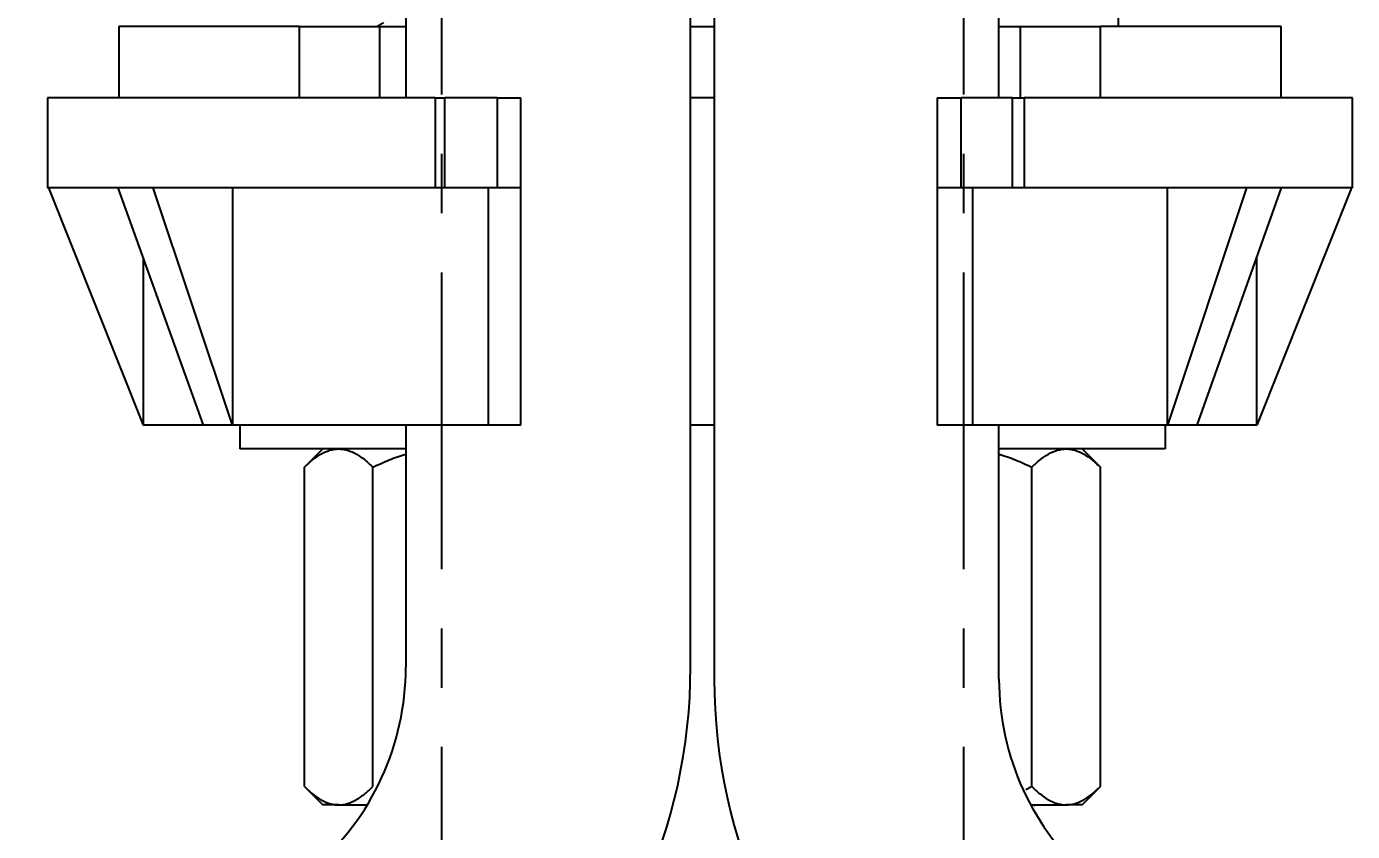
# Model space of a CAD drawing. Extents: x 828 to 1855, y 0 to 752.
# Drawn here: x 1054.6 to 1110.5, y 226.8 to 260.8 of the extents above; entities that cross this region are included whole.
import ezdxf

# ---------------------------------------------------------------- set-up
doc = ezdxf.new("R2010")
doc.units = 0
doc.header["$LTSCALE"] = 10
doc.header["$MEASUREMENT"] = 0
doc.header["$PDMODE"] = 3
doc.header["$PDSIZE"] = -10
doc.linetypes.add('CENTER', pattern=[2, 1.25, -0.25, 0.25, -0.25])
doc.linetypes.add('HIDDEN', pattern=[0.375, 0.25, -0.125])
doc.layers.get('0').update_dxf_attribs({"linetype": 'CONTINUOUS'})
doc.layers.get('DEFPOINTS').update_dxf_attribs({"linetype": 'CONTINUOUS'})
doc.layers.add('1', color=7, linetype='CONTINUOUS')
doc.styles.add('Daelim Dimension', font='')
doc.styles.get('Daelim Dimension').set_extended_font_data('나눔고딕')
doc.dimstyles.new('DEFAULT', dxfattribs={"dimscale": 2, "dimtxt": 2, "dimasz": 2, "dimexe": 0, "dimexo": 2, "dimgap": 1, "dimtad": 1, "dimdec": 0, "dimzin": 9, "dimdsep": 46, "dimtxsty": 'Daelim Dimension', "dimcen": 0.5, "dimclrd": 5, "dimclre": 5, "dimclrt": 256, "dimadec": 1, "dimazin": 0, "dimtfac": 1, "dimtdec": 0, "dimtix": 1, "dimtmove": 0, "dimatfit": 3, "dimfxl": 1, "dimtolj": 1, "dimtzin": 1, "dimlwd": 9, "dimlwe": 9, "dimarcsym": 0})

# ---------------------------------------------------------------- blocks, each defined once
blk = doc.blocks.new('*D18')
at = {"color": 5, "lineweight": 9, "ltscale": 0.5, "transparency": 16777216}
for p, q in [((1065.595, 262.761), (953.975, 262.761)), ((1065.595, 262.636), (1065.595, 262.761)), ((1096.595, 262.761), (1069.595, 262.761)), ((1100.595, 262.636), (1100.595, 262.761))]:
    blk.add_line(p, q, dxfattribs=at)
at = {"color": 5, "ltscale": 0.5, "transparency": 16777216}
for points in [[(1069.595, 263.427), (1069.595, 262.094), (1065.595, 262.761)], [(1096.595, 263.427), (1096.595, 262.094), (1100.595, 262.761)]]:
    blk.add_solid(points, dxfattribs=at)
at = {"layer": 'DEFPOINTS', "color": 0, "ltscale": 0.5, "transparency": 16777216}
for p in [(1065.595, 266.636), (1100.595, 266.636), (1100.595, 262.761)]:
    blk.add_point(p, dxfattribs=at)
at = {"color": 7, "lineweight": -3, "ltscale": 0.5, "transparency": 16777216, "insert": (997.085, 271.384), "char_height": 10, "attachment_point": 5, "style": 'Daelim Dimension'}
blk.add_mtext('\\A1;설치구멍 %%C35', dxfattribs=at)

msp = doc.modelspace()

# ---------------------------------------------------------------- linework, layer by layer
at = {"color": 7, "linetype": 'HIDDEN', "lineweight": -3}
msp.add_line((1100.595, 272.75), (1100.595, 260.75), dxfattribs=at)
at = {"layer": '1', "color": 1, "linetype": 'CENTER', "lineweight": -3}
for p, q in [((1072.074, 290.389), (1072.074, 187.611)), ((1094.074, 290.389), (1094.074, 187.611))]:
    msp.add_line(p, q, dxfattribs=at)
at = {"layer": '1', "color": 7, "linetype": 'Continuous', "lineweight": -3}
for p, q in [((1070.574, 272.753), (1070.574, 257.753)), ((1082.574, 233.75), (1082.574, 272.753)), ((1083.574, 272.753), (1083.574, 233.25)), ((1095.574, 257.752), (1095.574, 272.753)), ((1058.474, 260.75), (1058.474, 257.75)), ((1066.096, 260.75), (1058.474, 260.75)), ((1066.096, 260.75), (1069.474, 260.75)), ((1066.096, 257.75), (1066.096, 260.75)), ((1069.474, 260.75), (1070.574, 260.75)), ((1069.474, 257.75), (1069.474, 260.75)), ((1082.574, 260.75), (1082.974, 260.75)), ((1082.974, 260.75), (1083.574, 260.75)), ((1095.574, 260.75), (1096.474, 260.75)), ((1096.474, 260.75), (1099.851, 260.75)), ((1096.474, 260.75), (1096.474, 257.75)), ((1107.474, 260.75), (1099.851, 260.75)), ((1099.851, 257.75), (1099.851, 260.75)), ((1107.474, 257.75), (1107.474, 260.75)), ((1055.474, 257.75), (1055.474, 253.95)), ((1071.806, 257.75), (1055.474, 257.75)), ((1071.806, 257.75), (1072.213, 257.75)), ((1071.806, 257.75), (1071.806, 253.95)), ((1074.428, 257.75), (1072.213, 257.75)), ((1072.213, 253.95), (1072.213, 257.75)), ((1074.428, 257.75), (1075.428, 257.75)), ((1074.428, 257.75), (1074.428, 253.95)), ((1075.428, 253.95), (1075.428, 257.75)), ((1082.974, 257.75), (1082.574, 257.75)), ((1083.574, 257.75), (1082.974, 257.75)), ((1092.974, 257.75), (1093.974, 257.75)), ((1092.974, 257.75), (1092.974, 253.95)), ((1096.136, 257.75), (1093.974, 257.75)), ((1093.974, 253.95), (1093.974, 257.75)), ((1096.136, 257.75), (1096.633, 257.75)), ((1096.136, 257.75), (1096.136, 253.95)), ((1110.474, 257.75), (1096.633, 257.75)), ((1096.633, 257.75), (1096.633, 253.95)), ((1110.474, 253.95), (1110.474, 257.75)), ((1055.474, 253.95), (1055.513, 253.95)), ((1055.513, 253.95), (1059.507, 243.95)), ((1058.443, 253.95), (1055.513, 253.95)), ((1058.442, 253.948), (1062.026, 243.95)), ((1059.923, 253.95), (1058.46, 253.95)), ((1063.276, 243.95), (1059.923, 253.95)), ((1071.806, 253.95), (1059.923, 253.95)), ((1063.276, 253.95), (1063.276, 243.95)), ((1072.213, 253.95), (1071.806, 253.95)), ((1074.428, 253.95), (1072.213, 253.95)), ((1074.048, 253.95), (1074.048, 243.95)), ((1075.428, 253.95), (1074.428, 253.95)), ((1075.428, 243.95), (1075.428, 253.95)), ((1092.974, 253.95), (1092.974, 243.95)), ((1093.974, 253.95), (1092.974, 253.95)), ((1096.136, 253.95), (1093.974, 253.95)), ((1094.463, 253.95), (1094.463, 243.95)), ((1096.633, 253.95), (1096.136, 253.95)), ((1106.004, 253.95), (1096.633, 253.95)), ((1102.671, 243.95), (1102.671, 253.95)), ((1106.005, 253.948), (1102.671, 243.95)), ((1103.921, 243.95), (1107.487, 253.95)), ((1107.487, 253.95), (1106.024, 253.95)), ((1110.434, 253.948), (1106.44, 243.95)), ((1110.433, 253.95), (1107.487, 253.95)), ((1110.435, 253.95), (1110.433, 253.945)), ((1110.474, 253.95), (1110.435, 253.95)), ((1059.507, 250.978), (1059.507, 243.95)), ((1106.44, 243.95), (1106.44, 251.015)), ((1062.026, 243.95), (1059.507, 243.95)), ((1063.276, 243.95), (1062.026, 243.95)), ((1074.048, 243.95), (1063.276, 243.95)), ((1063.574, 243.95), (1063.574, 242.95)), ((1070.574, 243.953), (1070.574, 233.75)), ((1075.428, 243.95), (1074.048, 243.95)), ((1082.974, 243.95), (1082.574, 243.95)), ((1083.574, 243.95), (1082.974, 243.95)), ((1094.463, 243.95), (1092.974, 243.95)), ((1102.671, 243.95), (1094.463, 243.95)), ((1095.574, 233.25), (1095.574, 243.952)), ((1102.574, 243.95), (1102.574, 242.95)), ((1103.921, 243.95), (1102.671, 243.95)), ((1106.44, 243.95), (1103.921, 243.95)), ((1070.574, 242.95), (1063.574, 242.95)), ((1067.074, 242.95), (1066.3, 242.177)), ((1102.574, 242.95), (1095.573, 242.95)), ((1099.847, 242.177), (1099.074, 242.95)), ((1066.3, 228.724), (1066.3, 242.177)), ((1069.187, 228.724), (1069.187, 242.177)), ((1096.96, 228.724), (1096.96, 242.177)), ((1099.847, 228.724), (1099.847, 242.177)), ((1083.574, 233.25), (1083.574, 233.25)), ((1066.3, 228.724), (1067.074, 227.95)), ((1099.074, 227.95), (1099.847, 228.724)), ((1067.744, 227.95), (1067.074, 227.95)), ((1067.744, 227.95), (1068.95, 227.95)), ((1096.911, 227.95), (1098.404, 227.95)), ((1097.074, 227.927), (1097.074, 227.95)), ((1099.074, 227.95), (1098.404, 227.95))]:
    msp.add_line(p, q, dxfattribs=at)
for centre, radius, start, end in [((1059.404, 233.75), 11.17, 310.6169, 0), ((1059.404, 233.75), 23.17, 310.6169, 0), ((1106.744, 233.25), 23.17, 180, 229.3831), ((1106.744, 233.25), 11.17, 180, 229.3831)]:
    msp.add_arc(centre, radius, start, end, dxfattribs=at)
for centre, major_axis, ratio, start_param, end_param in [((1082.676, 186.035), (-24.344, 67.873), 0.178763, 6.272698, 6.27404), ((1082.846, 184.82), (24.769, 69.088), 0.177198, 0.116513, 0.11785)]:
    msp.add_ellipse(centre, major_axis=major_axis, ratio=ratio, start_param=start_param, end_param=end_param, dxfattribs=at)
for points, degree in [([(1069.637, 260.907), (1069.502, 260.829), (1069.366, 260.75)], 2), ([(1096.701, 228.598), (1096.788, 228.639), (1096.875, 228.681), (1096.96, 228.724)], 3)]:
    msp.add_open_spline(points, degree=degree, dxfattribs=at)
for points, knots in [([(1066.3, 242.177), (1066.413, 242.29), (1066.528, 242.394), (1066.76, 242.581), (1066.878, 242.664), (1067.118, 242.801), (1067.24, 242.855), (1067.426, 242.912), (1067.489, 242.926), (1067.569, 242.938), (1067.585, 242.94), (1067.617, 242.944), (1067.664, 242.948), (1067.712, 242.95), (1067.744, 242.95)], [0, 0, 0, 0, 0.25, 0.25, 0.5, 0.5, 0.75, 0.75, 0.875, 0.875, 0.90625, 0.90625, 0.9375, 1, 1, 1, 1]), ([(1067.744, 242.95), (1067.775, 242.95), (1067.823, 242.948), (1067.87, 242.944), (1067.902, 242.94), (1067.918, 242.938), (1067.998, 242.926), (1068.061, 242.912), (1068.247, 242.855), (1068.369, 242.801), (1068.609, 242.664), (1068.727, 242.581), (1068.959, 242.394), (1069.074, 242.29), (1069.187, 242.177)], [0, 0, 0, 0, 0.0625, 0.09375, 0.09375, 0.125, 0.125, 0.25, 0.25, 0.5, 0.5, 0.75, 0.75, 1, 1, 1, 1]), ([(1069.187, 242.177), (1069.413, 242.29), (1069.642, 242.394), (1070.102, 242.58), (1070.333, 242.661), (1070.569, 242.728)], [0, 0, 0, 0, 0.504748, 0.504748, 1, 1, 1, 1]), ([(1095.577, 242.729), (1095.813, 242.661), (1096.045, 242.58), (1096.505, 242.394), (1096.734, 242.29), (1096.96, 242.177)], [0, 0, 0, 0, 0.495745, 0.495745, 1, 1, 1, 1]), ([(1096.96, 242.177), (1097.074, 242.29), (1097.188, 242.394), (1097.42, 242.581), (1097.538, 242.664), (1097.778, 242.801), (1097.9, 242.855), (1098.087, 242.912), (1098.15, 242.926), (1098.229, 242.938), (1098.245, 242.94), (1098.277, 242.944), (1098.325, 242.948), (1098.372, 242.95), (1098.404, 242.95)], [0, 0, 0, 0, 0.25, 0.25, 0.5, 0.5, 0.75, 0.75, 0.875, 0.875, 0.90625, 0.90625, 0.9375, 1, 1, 1, 1]), ([(1098.404, 242.95), (1098.435, 242.95), (1098.483, 242.948), (1098.531, 242.944), (1098.562, 242.94), (1098.578, 242.938), (1098.658, 242.926), (1098.721, 242.912), (1098.908, 242.855), (1099.03, 242.801), (1099.269, 242.664), (1099.387, 242.581), (1099.62, 242.394), (1099.734, 242.29), (1099.847, 242.177)], [0, 0, 0, 0, 0.0625, 0.09375, 0.09375, 0.125, 0.125, 0.25, 0.25, 0.5, 0.5, 0.75, 0.75, 1, 1, 1, 1]), ([(1066.3, 228.724), (1066.413, 228.61), (1066.528, 228.506), (1066.76, 228.319), (1066.877, 228.237), (1067.117, 228.1), (1067.239, 228.045), (1067.426, 227.989), (1067.489, 227.974), (1067.584, 227.96), (1067.616, 227.956), (1067.68, 227.951), (1067.712, 227.95), (1067.744, 227.95)], [0, 0, 0, 0, 0.25, 0.25, 0.5, 0.5, 0.75, 0.75, 0.875, 0.875, 0.9375, 0.9375, 1, 1, 1, 1]), ([(1067.744, 227.95), (1067.87, 227.95), (1067.995, 227.969), (1068.242, 228.043), (1068.364, 228.097), (1068.515, 228.183), (1068.545, 228.201), (1068.605, 228.239), (1068.635, 228.258), (1068.725, 228.32), (1068.784, 228.365), (1068.959, 228.506), (1069.074, 228.611), (1069.187, 228.724)], [0, 0, 0, 0, 0.25, 0.25, 0.5, 0.5, 0.5625, 0.5625, 0.625, 0.625, 0.75, 0.75, 1, 1, 1, 1]), ([(1096.96, 228.724), (1097.073, 228.61), (1097.188, 228.506), (1097.42, 228.319), (1097.538, 228.237), (1097.777, 228.1), (1097.899, 228.045), (1098.086, 227.989), (1098.149, 227.974), (1098.244, 227.96), (1098.276, 227.956), (1098.34, 227.951), (1098.372, 227.95), (1098.404, 227.95)], [0, 0, 0, 0, 0.25, 0.25, 0.5, 0.5, 0.75, 0.75, 0.875, 0.875, 0.9375, 0.9375, 1, 1, 1, 1]), ([(1098.404, 227.95), (1098.53, 227.95), (1098.656, 227.969), (1098.903, 228.043), (1099.025, 228.097), (1099.176, 228.183), (1099.206, 228.201), (1099.266, 228.239), (1099.296, 228.258), (1099.385, 228.32), (1099.444, 228.365), (1099.62, 228.506), (1099.734, 228.611), (1099.847, 228.724)], [0, 0, 0, 0, 0.25, 0.25, 0.5, 0.5, 0.5625, 0.5625, 0.625, 0.625, 0.75, 0.75, 1, 1, 1, 1]), ([(1097.063, 227.914), (1097.063, 227.914), (1097.064, 227.914), (1097.067, 227.916), (1097.069, 227.917), (1097.072, 227.921), (1097.073, 227.923), (1097.074, 227.925), (1097.074, 227.926), (1097.074, 227.927)], [0, 0, 0, 0, 0.037518, 0.037518, 0.428159, 0.428159, 0.818801, 0.818801, 1, 1, 1, 1])]:
    msp.add_open_spline(points, degree=3, knots=knots, dxfattribs=at)

# ---------------------------------------------------------------- dimensions: what is measured, and where the dimension line sits
at = {"color": 5, "lineweight": -3, "ltscale": 0.5}
dim = msp.add_linear_dim(base=(1100.595, 262.761), p1=(1065.595, 266.636), p2=(1100.595, 266.636), text='설치구멍 %%C<>', dimstyle='DEFAULT', override={"dimtxt": 5, "dimclrd": 5, "dimclre": 5, "dimclrt": 7}, dxfattribs=at)
dim.commit()
dim.dimension.update_dxf_attribs({"geometry": '*D18', "text_midpoint": (997.085, 262.761), "dimtype": 160})

doc.saveas('drawing.dxf')
